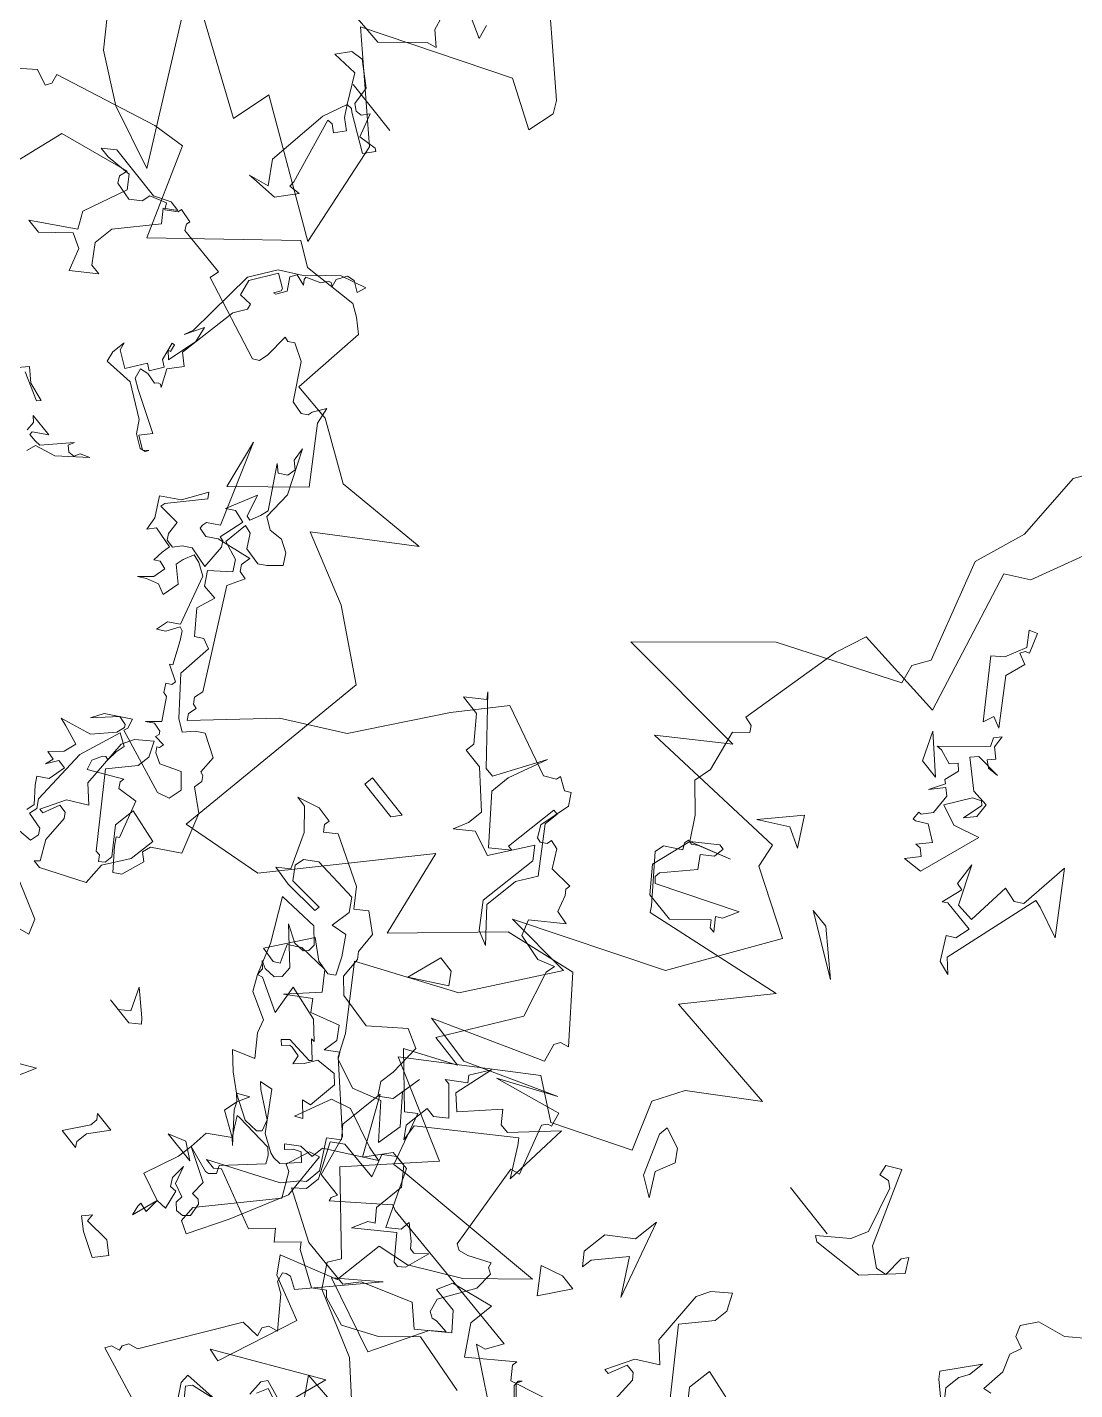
# Model space of a CAD drawing. Header units: metres. Extents: x -71 to 881, y -503 to 661.
# Drawn here: x 179.89 to 183.84, y -251.78 to -246.63 of the extents above; entities that cross this region are included whole.
import ezdxf

# ---------------------------------------------------------------- set-up
doc = ezdxf.new("R2010")
doc.units = ezdxf.units.M
doc.layers.add('ARBRE', color=100, linetype='Continuous', lineweight=13, true_color=0x00ff3f)

# ---------------------------------------------------------------- blocks, each defined once
blk = doc.blocks.new('WMF2', base_point=(0, 0.01))
at = {"color": 251, "lineweight": 0, "true_color": 0x636466}
for points in [[(81.23, -212.64), (86.45, -202.37), (92.4, -197.64), (98.49, -189.57), (98.99, -190.16), (98.92, -191.16), (99.46, -191.2), (99.98, -191.79), (99.88, -192.88), (107.36, -202.17), (106.64, -204.2), (107.63, -204.27), (108.14, -204.87), (108.06, -205.98), (111.91, -204.61), (112.96, -203.7), (114.06, -203.79), (114.16, -204.2), (114.12, -204.74), (112.93, -205.76), (117.77, -214.23), (115.81, -208.91), (110.13, -215.92), (115.04, -221.02), (115.66, -222.79), (116.35, -221.31), (116.39, -220.76), (116.99, -220.25), (118.51, -220.38), (121.42, -223.82), (123.45, -224.55), (124.06, -224.04), (124.6, -224.1), (124.28, -221.43), (124.37, -220.32), (124.97, -219.82), (134.84, -221.76), (134.73, -222.86), (140.59, -222.8), (140.98, -223.38), (140.96, -223.82), (142.59, -223.95), (142.62, -223.52), (143.7, -222.51), (144.2, -223.11), (145.93, -222.16), (146.02, -221.17), (147.09, -220.14), (149.19, -220.32), (149.69, -220.93), (149.6, -221.91), (157.24, -218.9), (158.3, -210.64)], [(213.62, -166.42), (215.13, -160.27), (217.5, -158.38), (210.72, -142.97), (221.5, -142.28), (222.26, -138.6), (222.84, -126.51), (221.75, -126.41), (221.24, -125.83), (222.46, -124.38), (220.76, -119.93), (220.93, -117.85), (217.92, -115.52), (216.01, -113.25), (211.75, -115.52), (215.09, -113.71), (215.69, -113.21), (216.23, -113.25), (216.29, -112.71), (215.78, -112.1), (217.44, -110.7), (217.53, -109.6), (213.13, -105.6), (212.64, -105.02), (197.13, -110.25), (202.88, -101.16), (188.84, -101.73), (195.03, -95.86), (196.4, -92.3), (193.55, -87.25), (201.48, -82.18), (206.17, -84.52), (217.5, -73.62), (205.76, -70.03), (212.07, -61.12), (204.08, -54.99), (204.77, -53.52), (202.84, -51.25), (195.1, -48.95), (190.12, -45.33)], [(40.14, -89.34), (24.4, -82.93), (24.01, -87.6), (8.81, -80.93), (12.69, -92.64), (23.58, -100.08), (8.83, -109.56), (3.27, -107.44), (3.01, -110.61), (3.9, -111.79), (16.57, -120.44)], [(34.39, -144.58), (32.65, -156.43), (43.16, -148.65), (41.63, -148.52), (39.67, -158.01), (44.92, -159.4), (46.44, -161.06), (40.43, -164.26), (40.42, -170.12), (36.91, -171.27), (31.95, -175.08), (27.13, -180.99), (44.83, -177.37), (46.41, -176.96), (49.12, -182.48), (50.2, -181.46), (55.69, -185.68), (50.55, -189.17), (54.41, -189.22), (50.23, -198.2), (52.48, -203.12), (52.39, -204.21), (54.12, -203.26), (57.28, -203.53), (58.15, -205.15), (55.25, -208.11), (56.89, -208.24), (57.74, -209.97), (58.25, -210.45), (58.2, -211), (60.88, -210.67), (62.28, -212.43), (63.37, -212.54), (63.42, -211.98), (64, -211.48), (64.56, -211.53), (65.45, -212.71), (65.14, -216.33), (66.13, -217.51), (66.73, -217.02), (68.24, -217.69), (68.28, -217.15), (69.45, -216.26), (77.76, -218.17), (81.23, -212.64), (81.23, -212.64)], [(162.25, -221.47), (162.55, -220.76), (164.41, -221.19), (167.6, -217.66)], [(219.76, -173.52), (220.92, -170.8), (219.49, -162.84), (220.49, -156.77), (215.08, -146.26), (215.94, -144.26), (215.12, -142.21), (227.2, -134.24), (237.13, -121.84), (221.43, -123.58), (227.53, -117.47), (210.08, -120.09), (209.21, -117.47), (201.41, -114.58), (204.04, -108.47), (206.64, -102.36), (221.47, -92.77), (213.62, -93.64), (218.84, -83.17), (228.67, -76.4), (223.08, -70.7), (221.59, -68.47), (214.46, -63.39), (212.7, -59.01), (209.83, -58.98), (210.04, -58.28), (209.88, -57.88), (205.22, -63.07), (204.55, -62.86), (196.2, -62.98), (185.71, -63.11), (186.56, -61.11), (187.58, -60.7), (178.92, -56.25)], [(41.75, -79.1), (39.13, -76.49), (33.51, -73.76), (26.05, -72.12), (37.25, -86.3)], [(30.97, -100.19), (21.09, -100.49), (17.67, -104.7), (16.66, -105.12), (18.28, -106.23), (19.48, -109.18)], [(18.41, -110.67), (14.49, -109.41), (15.1, -110.95)], [(40.51, -137.9), (50.45, -139.73), (50.16, -140.44), (49.24, -140.81), (49.44, -141.32), (49.15, -142.04), (48.13, -142.44), (43.19, -153.31), (41.06, -153.59), (41.43, -154.51), (41.13, -155.22), (40.11, -155.63), (43.05, -158.46), (44.35, -159.02), (44.76, -160.04), (44.45, -160.3), (43.92, -160.51), (42.49, -159.91), (37.1, -168.03), (40.97, -163.9), (32.15, -161.95), (29.82, -168.64), (28.52, -170), (30.14, -169.93), (30.65, -169.72), (31.37, -170.03), (31.94, -171.46), (30.17, -175.61), (30.45, -177.74), (31.15, -178.04), (31.35, -178.56), (33.6, -177.07), (34.61, -176.66), (35.32, -176.96), (38.04, -186.65), (37.02, -187.05), (39.7, -192.27), (39.35, -192.88), (38.94, -193.04), (39.56, -194.57), (39.97, -194.4), (46.81, -191.62), (41.05, -195.63), (50.47, -189.97), (56.38, -190.15), (44.99, -196.88), (45.76, -198.84), (45.47, -199.54), (44.55, -199.92), (50.64, -205.39), (58.51, -202.62), (66.66, -192.17), (70.16, -201.76), (80.62, -185.19), (89.7, -182.43), (90.01, -206.45), (97.85, -210.62), (106.23, -212.96), (97.57, -221.28), (108.11, -219.06), (114.95, -222), (119.42, -221.88), (119.84, -230.55), (121.43, -231.58), (122.86, -232.19), (129.04, -230.77), (131.8, -232.03), (142.53, -219.05), (147.98, -228.38), (151.61, -227.39), (162.65, -222.48), (162.25, -221.47), (162.25, -221.47)], [(220.57, -50.22), (221.79, -50.2), (214.78, -54.92), (213.59, -56.76), (213.1, -57.26), (213.13, -59.1), (215.47, -61.97), (214.27, -63.08), (215.5, -64.29), (215.56, -69.52), (211.34, -63.72), (209.67, -66.67), (207.37, -66.7), (203.77, -60.91), (202.56, -62.13), (202.58, -63.23), (200.85, -62.15), (200.24, -61.55), (199.64, -61.56), (198.56, -62.79), (199.01, -59.87), (199.61, -59.26), (200.21, -59.24), (202.55, -61.52), (206.05, -57.94), (205.47, -59.78), (204.85, -60.28), (206.1, -61.48), (206.14, -65.01), (207.85, -66.7), (209.07, -66.69), (210.27, -65.56), (209.03, -63.15), (213.66, -63.1), (214.86, -61.99), (212.51, -58.47), (212.49, -56.77), (213.57, -55.55), (207.7, -53.3), (201.85, -53.37), (200.78, -55.09), (195.57, -58.07), (193.11, -56.39), (190.24, -59.36), (192.08, -61.04), (195, -61.01), (194.41, -62.83), (189.81, -64.59), (189.77, -61.68), (187.3, -58.79), (183.33, -62.96), (183.33, -62.37), (182.1, -61.15), (172.77, -65.4)], [(184.95, -55.88), (192.02, -56.41), (194.9, -52.85), (198.42, -50.48), (201.82, -51.06), (202.43, -51.55), (203.66, -50.42), (207.69, -52.09), (208.3, -52.68), (210.1, -50.35), (211.21, -51.44), (213, -49.09), (219.97, -50.84), (220.57, -50.22), (220.57, -50.22)], [(180.18, -60.09), (181.49, -61.11), (181.56, -61.74), (181.3, -62.07), (181.53, -61.43), (180.22, -60.39)], [(173.31, -68.24), (173.88, -71.59), (174.47, -72.18), (175.5, -72.18), (176.09, -69.97), (176.66, -69.97), (175.5, -73.22), (173.31, -74.97), (175.5, -76.59), (176.66, -82.74), (176.09, -84.36), (174.47, -86.09), (173.31, -84.36), (173.31, -82.74), (175.5, -79.36), (168.32, -72.18)], [(166.58, -73.22), (169.36, -76), (169.36, -78.78), (164.96, -78.33)], [(211.1, -72.56), (210.01, -72.56), (208.8, -73.77), (211.73, -76.09), (212.35, -76.09), (210.51, -77.8), (211.1, -78.4), (210.01, -80.71), (210.51, -76.09), (208.8, -74.88), (205.88, -79.01), (204.66, -77.8), (203.56, -77.8), (200.04, -82.55), (199.42, -74.88), (201.73, -77.8), (202.34, -78.4), (210.51, -70.25), (210.01, -68.43), (211.1, -69.64), (211.1, -72.56), (211.1, -72.56)], [(187.57, -69.19), (189.89, -71.62), (187.57, -72.72), (185.74, -72.72), (187.57, -69.19), (187.57, -69.19)], [(184.65, -79.77), (186.95, -76.25), (186.95, -75.04), (188.18, -76.25), (188.18, -79.17), (185.74, -81.48), (185.74, -84.42), (181.72, -76.25), (184.65, -79.77), (184.65, -79.77)], [(110.5, -210.3), (109.11, -209.66), (107.56, -210.01), (106.1, -209.43), (105.21, -208.37), (106.3, -206.96), (107.08, -206.3), (109.11, -206.4), (110.23, -207.75), (111.21, -207.86), (111.17, -205.1), (108.98, -204.68), (108.09, -203.61), (109.95, -201.54), (108.82, -200.21), (107.05, -200.28), (107.47, -198.09), (105.17, -195.92), (104.39, -196.59), (103.18, -196.28), (102.97, -192.24), (99.24, -188.97), (97.85, -188.34), (97.03, -189.52), (96.18, -190.24), (93.53, -189.23), (93.18, -187.24), (92.71, -187.16), (92.29, -186.66), (92.32, -185.67), (89.73, -184.22), (87.53, -180.05), (90.18, -177.78), (90.31, -176.8), (89.34, -176.22), (89.8, -173.49), (90.58, -172.83), (92.72, -174.77), (93.38, -175.55), (93.1, -175.8), (95.08, -179.67), (97.34, -179.08), (97.82, -179.64), (97.78, -180.15), (101.14, -177.68), (101.63, -178.7), (101.22, -179.9), (100.95, -180.15), (100.54, -180.1), (100.64, -181.36), (100.55, -182.4), (102.01, -182.98), (102.92, -178.07), (101.94, -171.52), (101.24, -170.69), (101.31, -169.75), (99.34, -169.6), (98.87, -169.05), (98.94, -168.01), (100.49, -167.68)], [(96.75, -164.41), (91.89, -162.99), (91.03, -161.43), (92.05, -161.03)], [(146.33, -113.43), (148.12, -111.55), (151.13, -110.32), (152.08, -108.49), (151.44, -107.36), (150.04, -107.03), (150.34, -105.65), (149.29, -103.85), (149.18, -101.08), (148.29, -101.35)], [(101.82, -169.79), (101.75, -170.73), (103.34, -172.15), (104, -172.92), (102.95, -173.82), (102.84, -175.84), (103.82, -175.87), (104.45, -174.47), (104.32, -175.45), (105.36, -175.53), (104.26, -176.94), (104.08, -178.42), (106.33, -178.82), (107.3, -178.94), (103.92, -180.38), (102.29, -182.75), (102.16, -183.73), (102.39, -184), (103.43, -184.08), (105.34, -181.48), (104.76, -182.94), (102.36, -184.98), (101.88, -183.96), (101.97, -183.49), (94.36, -182.12), (93.06, -182.73), (92.94, -184.28), (94.55, -185.59), (96.67, -184.27), (97.88, -184.67), (98.3, -185.17), (98.08, -185.36), (98.04, -185.87), (99.3, -185.77), (99.21, -186.22), (99.44, -186.5), (100.48, -186.59), (101.25, -185.92), (100.16, -187.33), (101.95, -189.45), (102.48, -189.49), (103.14, -190.28), (102.64, -190.71), (102.6, -191.22), (104.51, -191.89), (104.23, -192.12), (105.81, -194.43), (106.51, -195.26), (106.98, -195.35), (107.6, -193.84), (108.41, -193.19), (108.29, -194.62), (107.17, -195.57), (109.76, -200.75), (111.21, -201.34), (112.19, -201.47), (112.55, -200.2), (112.63, -199.28), (110.76, -198.09), (110.9, -196.12), (112.13, -196.43), (113.42, -195.8), (114.19, -195.14), (113.09, -196.56), (112.98, -198.01), (113.96, -198.14), (114.51, -197.67), (114.61, -198.91), (114.58, -199.9), (117.07, -200.09), (117.61, -199.16), (118.02, -200.63), (119.62, -202.52), (117.74, -204.14), (116.53, -207), (116.04, -206.45), (118.58, -202.45), (118.63, -201.93), (116.12, -202.24), (115.77, -200.72), (115.3, -200.17), (114.31, -200.14), (113.77, -201.07), (112.93, -201.79), (110.47, -201.58), (110.98, -204.31), (111.44, -204.87), (111.97, -204.91), (111.68, -207.85), (113.17, -208.02), (114, -207.32), (112.98, -210.96), (111.87, -208.65), (111.36, -208.61), (111.05, -209.82), (110.92, -210.8), (114.34, -214.81), (113.44, -214.21), (112.61, -214.93), (112.58, -215.91), (113.47, -216.49), (113.87, -217.98), (110.96, -213.56), (110.5, -210.3), (110.5, -210.3)], [(18.5, -90.74), (17.84, -93.61), (20.02, -96.45), (22.98, -96.02), (22.05, -97.63), (20.72, -98), (17.93, -96.37), (17.41, -94.37), (16.65, -93.94), (15.97, -94.11), (15.49, -94.96), (14.21, -92.52), (12.21, -93.06), (11.86, -92.86), (12.6, -91.6), (16.89, -93.51), (17.23, -93.72), (17.84, -93.61), (16.91, -92.52), (15.64, -91.79), (16.37, -90.52), (17.22, -91.02), (17.83, -90.91), (14.87, -83.79), (14.78, -83.17), (13.49, -83.45), (14.87, -81.07), (17.86, -80.56), (18.47, -80.47), (16.28, -81.33), (18.28, -83.52), (18.5, -90.74), (18.5, -90.74)], [(193.06, -90.68), (193.06, -91.77), (190.63, -91.29), (189.54, -90.08), (190.15, -87.76), (188.32, -85.45), (190.63, -86.53), (193.06, -90.68), (193.06, -90.68)], [(12.72, -95.5), (19.16, -95.5), (12.72, -95.5), (12.72, -95.5)], [(151.83, -99.7), (151.83, -97.88), (149.53, -95.56), (153.05, -97.88), (153.66, -98.49), (151.35, -102.62), (151.35, -100.8), (151.83, -99.7), (151.83, -99.7)], [(173.74, -97.12), (171.08, -99.94), (170.47, -101.94), (172.73, -106.71), (173.49, -107.11), (174.53, -106.76), (174.92, -107.91), (173.5, -109.02), (168.96, -101.3), (166.77, -100.11), (165.62, -100.49), (165.9, -102.84), (165.52, -103.6), (164.39, -102.19), (167.39, -98.11), (173.12, -96.81), (173.74, -97.12), (173.74, -97.12)], [(173.09, -98.24), (179.55, -98.24), (173.09, -98.24), (173.09, -98.24)], [(216.62, -108.51), (216.01, -113.25), (213.7, -115.58), (213.1, -115.58), (213.1, -114.35), (214.19, -113.25), (213.1, -112.03), (215.41, -108.51), (215.41, -107.9), (214.8, -107.41), (206.64, -112.66), (207.25, -110.82), (207.86, -110.33), (206.64, -109.11), (207.25, -109.11), (207.86, -109.72), (210.77, -106.2), (214.19, -106.2), (216.62, -108.51), (216.62, -108.51)], [(194.63, -115.87), (201.7, -119.08), (199.51, -119.1), (194.63, -115.87), (194.63, -115.87)], [(208.1, -122), (210.46, -122.83), (213.34, -120.5), (210.43, -124.86), (208.1, -122), (208.1, -122)], [(190.5, -128.76), (189.64, -129.45), (189.46, -131.17), (193.19, -131.13), (193.65, -130.73), (193.32, -133.22), (194.17, -133.3), (194.78, -135.8), (192.24, -131.89), (190.15, -132.02), (190.49, -137.07), (188.78, -136.9), (187.93, -137.58), (188.18, -143.5), (182.86, -137.92), (186.5, -138.74), (187.36, -138.82), (188.57, -127.35), (187.03, -126.24), (188.66, -126.48), (190.5, -128.76), (190.5, -128.76)], [(198.96, -132.02), (199.76, -132.54), (200.36, -132.4), (199.38, -133.95), (201.26, -134.85), (202.39, -133.98), (202.72, -133.9), (202.93, -134.84), (202.59, -134.91), (201.88, -136.06), (202.37, -138.31), (203.19, -138.84), (204.17, -137.22), (203.51, -139.04), (203.93, -139.29), (203.69, -141.03), (204.43, -141.55), (204.96, -140.74), (206.69, -141.04), (207.29, -140.91), (203.63, -145.45), (204.17, -146.3), (203.66, -147.12), (203.34, -145.79), (202.2, -145.06), (202.72, -144.26), (201.92, -143.8), (200.66, -144.08), (203.6, -143.77), (204.12, -142.96), (200.96, -141), (198.96, -141.1), (198.59, -139.51), (199.36, -138.28), (199.2, -140.69), (199.61, -140.96), (200.47, -140.41), (201.83, -137.47), (199.42, -136.95), (196.65, -138.27), (197.74, -130.97), (199.93, -130.47), (198.96, -132.02), (198.96, -132.02)], [(29.67, -149.64), (35.82, -150.93), (36.23, -149.61)], [(40.08, -141.29), (42.26, -143.89), (42.45, -144.97), (38.49, -145.64), (41.28, -144.68), (41.66, -143.99), (39.59, -141.99)], [(36.59, -148.94), (36.91, -150.74), (36.53, -151.43), (32.84, -150.83)], [(31.15, -151.75), (34.23, -155.28), (30.66, -155.41)], [(208.87, -141.57), (204.74, -138.66), (207.06, -138.66), (208.87, -141.57), (208.87, -141.57)], [(59.05, -144.81), (61.87, -145.83), (63.32, -146.72), (62.67, -147.76), (62.48, -146.91), (59.55, -147.25), (58.09, -146.36), (59.05, -144.81), (59.05, -144.81)], [(208.96, -155.15), (209.4, -154.92), (209.63, -154.33), (208.3, -153.97), (208.67, -151.63), (204.64, -147.41), (205.96, -147.79), (206.24, -146.5), (211.37, -151.69), (210.33, -152.81), (209.63, -155.34), (210.96, -156.71), (210.11, -157.18), (208.96, -155.15), (208.96, -155.15)], [(82.25, -150.59), (79.04, -152.94), (79.92, -150.11), (79.04, -149.13), (82.25, -149.63), (82.25, -150.59), (82.25, -150.59)], [(59.93, -151.15), (60.32, -152.23), (60.38, -152.67), (59.29, -152.55), (59.49, -154.26), (58.26, -154.43), (58.99, -156.48), (59.78, -156.36), (60.39, -157.12), (60.6, -158.84), (59.69, -157), (58.12, -156.61), (58.04, -155.76), (57.3, -155.21), (56.47, -155.37), (55.94, -156.07), (56.34, -157.53), (56.79, -157.86), (57.66, -157.75), (57.9, -159.41), (61.78, -160.83), (58.66, -160.38), (58.28, -160.48), (57.75, -161.18), (58.26, -161.95), (55.2, -166.06), (55.75, -166.8), (56.5, -167.36), (60.96, -166.95), (61.31, -166.89), (59.77, -164.96), (59.07, -164.44), (62, -167.02), (62.51, -167.79), (63.26, -168.35), (60.34, -167.25), (58.66, -167.5), (58.28, -168), (58.89, -169.15), (61.9, -170.7), (62.6, -171.21), (61.18, -171.65), (57.84, -168.06), (55.81, -167.24), (55.17, -167.15), (54.29, -167.27), (52.87, -169.18), (53.82, -169.88), (54.6, -169.37), (55.15, -168.63), (55.66, -169.01), (54.32, -170.26), (52.66, -170.5), (52.66, -171.97), (47.81, -175.9), (49.56, -176.04), (54.15, -177.07), (56.26, -176.06), (57.34, -171.75), (56.54, -172.31), (58.19, -173.55), (57.21, -173.91), (57.26, -177.31), (58.26, -178.06), (60.53, -177.56), (61.17, -176.18), (61.91, -175.17), (62.25, -176.19), (63.37, -176.26), (63.72, -176.21), (64.28, -175.46), (64.78, -175.83), (64.22, -176.58), (61.08, -176.8), (60.89, -177.07), (62.8, -178.48), (62.37, -178.54), (64.31, -180), (68.46, -180.44), (67.52, -177.18), (71.39, -178.5), (71.97, -178.23), (72.13, -179.07), (72.84, -179.59), (71.95, -179.32), (70.65, -179.51), (70.12, -180.21), (70.34, -181.46), (74.19, -184.37), (72.12, -183.59), (70.89, -183.77), (70.51, -184.27), (70.59, -185.1), (72.3, -186.38), (76.95, -185.71), (73.74, -181.48), (71.97, -178.23), (70.82, -176.69), (67.68, -175.65), (66.98, -174.25), (64.97, -172.31), (67.26, -170.98), (65.32, -169.52), (63.26, -168.35), (62.04, -169.25), (62.51, -167.79), (62.6, -166.17), (59.77, -164.96), (61.9, -163.05), (61.78, -160.83), (61.83, -159.09), (62.73, -154.97), (59.49, -154.26), (59.93, -151.15), (59.93, -151.15)], [(70.48, -153.72), (70.48, -154.59), (70.98, -155.09), (68.65, -155.09), (70, -152.75), (70, -151.4), (69.61, -150.88), (71.95, -150.88), (70.48, -153.72), (70.48, -153.72)], [(56.45, -156.83), (51.18, -165.09), (52.99, -167.49), (53.79, -167.78), (53.24, -170.6), (52.14, -171.11), (51.01, -165.85), (52.98, -159.15), (54.67, -154.45), (56.12, -154.97), (56.45, -156.83), (56.45, -156.83)], [(62.6, -160.74), (60.66, -159.76), (64.44, -159.76), (62.6, -160.74), (62.6, -160.74)], [(78.47, -163.95), (77.51, -164.92), (78.97, -167.27), (76.15, -165.41), (75.64, -164.92), (76.63, -163.95), (79.84, -163.95), (78.47, -163.95), (78.47, -163.95)], [(96.52, -167.41), (97.97, -169.37), (98.48, -172.36), (98.99, -172.89), (99.94, -172.89), (100.46, -170.92), (100.97, -170.92), (99.94, -173.81), (97.97, -175.37), (99.94, -176.82), (100.97, -182.31), (100.46, -183.77), (98.99, -185.32), (97.97, -183.77), (97.97, -182.31), (99.94, -179.3), (93.53, -172.89), (93, -172.89), (92.49, -172.36), (91.96, -172.89), (91.96, -173.81), (94.45, -176.31), (94.45, -178.79), (90.5, -178.38), (90.5, -175.37), (91.96, -172.36), (91.54, -169.88), (96, -166.89), (96.93, -166.89), (96.52, -167.41), (96.52, -167.41)], [(140.55, -198.74), (139.52, -200.23), (138.03, -199.22), (135.82, -198.91), (136.11, -198.49), (139.38, -199.5)], [(134.28, -195.7), (134.46, -196.76), (135.1, -197.22), (132.37, -197.2), (133.77, -195.99), (133.7, -195.63), (132.79, -195.64), (132.09, -195.74), (129.95, -198.9), (130.18, -198.17), (129.52, -197.73), (128.84, -197.89), (128.6, -198.62), (127.64, -199.19), (130.16, -196.3), (132.35, -195.35), (132.53, -194.25)], [(52.76, -180.21), (55.75, -178.63), (59.24, -179.37), (59.71, -180), (60.98, -178.83), (60.92, -180.53), (62.07, -181.8), (65.07, -180.21), (66.12, -181.35), (68.53, -179.14), (66.06, -182.57), (67.81, -184.35), (71.26, -183.89), (72.51, -182.83), (71.38, -180.95), (72, -180.48), (73.83, -180.56), (71.19, -185.7), (68.92, -184.4), (67.21, -184.32), (66.57, -184.91), (67.73, -186.66), (69.36, -188.54), (71.08, -188), (71, -190.33), (72.16, -191.6), (77.42, -191.2), (78.69, -190.03), (78.74, -188.92), (77.57, -187.67), (73.52, -188.11), (73.54, -187.51), (77.6, -187.05), (79.9, -187.14), (78.75, -188.32), (80.93, -191.95), (83.16, -193.74), (84.39, -193.79), (82.02, -194.91), (80.2, -194.84), (80.22, -194.22), (79.64, -193.6), (78.5, -194.76), (72.73, -192.72), (70.97, -190.94), (69.83, -192.11), (67.56, -190.81), (67.04, -188.46), (66.45, -187.83), (65.94, -185.49), (64.29, -184.21), (60.16, -184.05), (57.09, -187.45), (54.82, -186.75), (54.35, -183.2), (54.41, -181.49), (53.37, -180.24), (52.1, -181.39), (51.95, -184.94), (52.04, -182.63), (49.22, -180.06), (49.34, -177.15), (52.76, -180.21), (52.76, -180.21)], [(59.05, -195.06), (57.96, -193.84), (61.5, -190.92), (60.89, -195.06), (59.05, -195.06), (59.05, -195.06)], [(62.92, -202.64), (62.92, -209.57), (64.13, -210.8), (66.44, -206.05), (69.38, -206.67), (71.07, -204.94), (70.59, -206.67), (70.59, -208.49), (74.6, -211.4), (76.92, -211.4), (76.92, -212.49), (79.35, -214.81), (81.66, -214.81), (79.84, -216.64), (80.44, -217.25), (73.99, -211.89), (72.89, -211.89), (70.59, -217.73), (71.68, -213.12), (71.68, -210.8), (67.05, -206.67), (65.23, -208.49), (65.83, -208.49), (65.83, -214.81), (65.23, -214.81), (65.23, -213.12), (61.21, -208.97), (62.31, -206.67), (62.31, -202.64), (58.89, -199.71), (60.6, -200.21), (62.92, -202.64), (62.92, -202.64)], [(80.95, -201.5), (75.73, -201.5), (76.34, -200.42), (80.95, -200.42), (80.95, -201.5), (80.95, -201.5)], [(128.63, -229.85), (130.85, -228.1), (132.31, -224.99), (131.45, -216.73), (131.71, -215.63), (130.94, -217.85), (130.31, -216.16), (130.6, -212.58), (131.48, -213.21), (131.19, -213.31), (131.49, -214.13), (131.79, -214.02), (131.07, -212.08), (130.28, -211.7), (130.98, -210.18), (131.77, -210.56), (132.87, -208.24), (134.78, -209.13), (135.09, -209.95), (135.09, -208.36), (134.68, -207.25), (131.36, -207.8), (127.52, -206.02), (126.48, -204.8), (124.97, -204.1), (124.38, -204.31), (124.19, -204.71), (124.67, -204.21), (126.19, -204.91), (125.4, -206.21), (130.16, -207.96), (131.33, -208.46), (131.74, -209.57), (130.87, -209.89), (129.57, -209.78), (129.36, -210.13), (129.07, -210.23), (128.75, -210.08), (129.97, -211.82), (128.98, -213.46), (130.3, -214.3), (130.27, -221.28), (129.57, -222.8), (129.78, -223.38), (131.29, -223.17), (131.93, -224.86), (130.51, -227.9), (128.94, -227.21), (128.82, -226.92), (129.2, -226.13), (128.91, -226.23), (128.41, -227.4), (129.45, -228.63), (129.11, -229.36), (127.81, -229.23), (128.24, -229.68), (128.34, -229.97), (126.82, -230.86), (126.44, -231.65), (126.15, -231.77), (125.75, -231.58), (126.06, -232.39), (125.56, -233.58), (124.75, -233.87), (123.53, -233.31), (123.33, -234.38), (126.03, -233.07), (128.63, -229.85), (128.63, -229.85)], [(147.98, -213.1), (150.4, -210.17), (152.11, -210.17), (147.98, -213.72), (149.19, -215.41), (147.98, -220.65), (149.19, -221.87), (152.11, -221.27), (153.32, -221.27), (152.11, -222.48), (145.66, -222.48), (143.95, -223.57), (142.74, -223.57), (143.95, -222.48), (142.74, -221.27), (145.66, -216.64), (145.66, -214.32), (143.95, -212.49), (142.74, -212.49), (145.04, -210.17), (146.26, -212.49), (147.98, -213.1), (147.98, -213.1)]]:
    blk.add_lwpolyline(points, dxfattribs=at)

msp = doc.modelspace()

# ---------------------------------------------------------------- block references
at = {"layer": 'ARBRE', "color": 251, "lineweight": 5, "true_color": 0x636466, "xscale": 0.03451886634015593, "yscale": 0.03451886634015593, "zscale": 0.03451886634015593, "rotation": 128.5771086415459}
for p in [(178.9532, -249.4226), (177.4959, -255.9907), (183.9836, -257.9767)]:
    msp.add_blockref('WMF2', p, dxfattribs=at)

doc.saveas('drawing.dxf')
